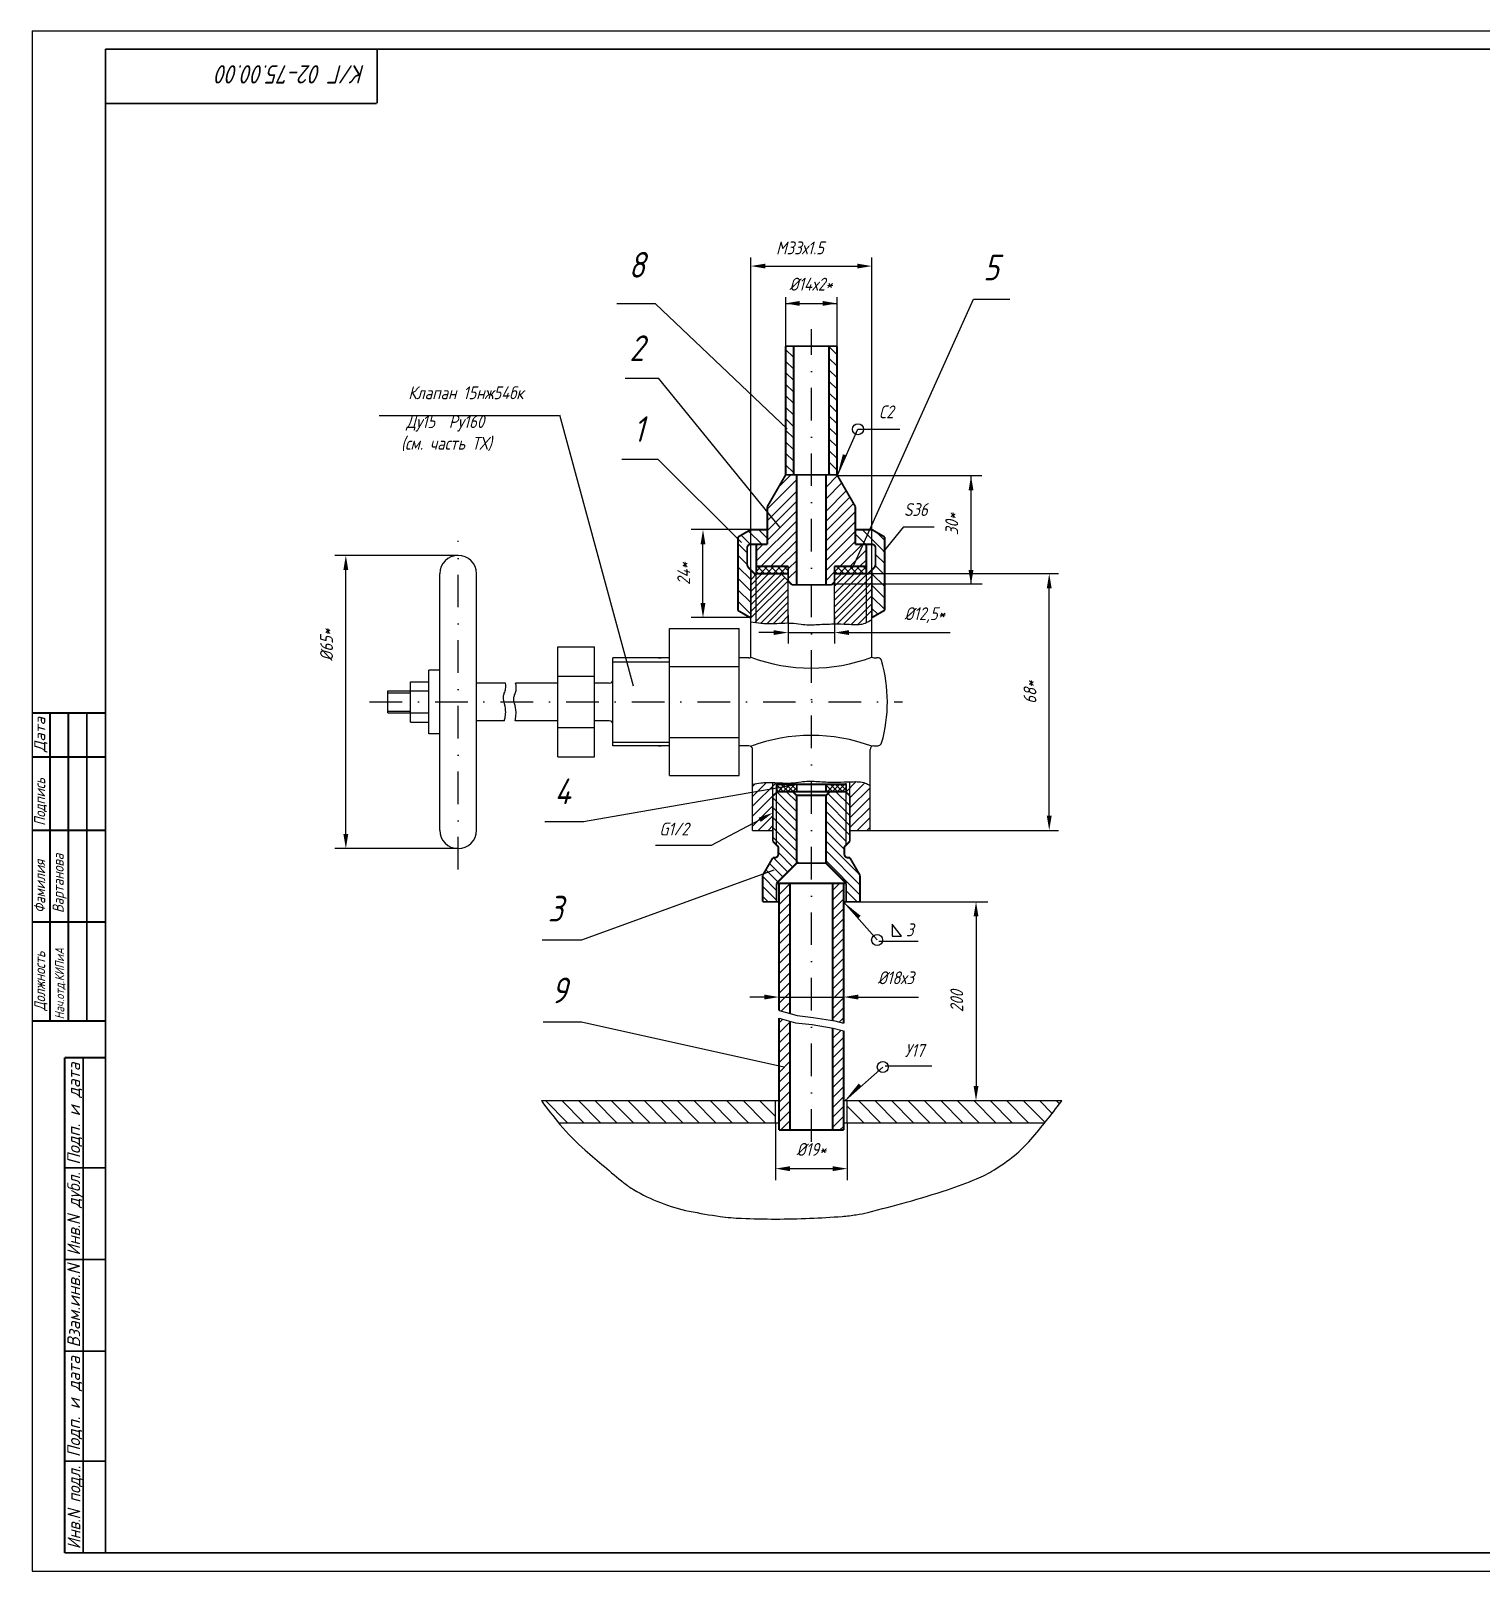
# Model space of a CAD drawing. Extents: x 10 to 1729, y 103 to 523.
# Drawn here: x 10 to 405.4, y 102.8 to 522.8 of the extents above; entities that cross this region are included whole.
import ezdxf
from ezdxf.enums import TextEntityAlignment as Align

# ---------------------------------------------------------------- set-up
doc = ezdxf.new("R2010")
doc.units = 0
doc.header["$LTSCALE"] = 0.7
doc.header["$MEASUREMENT"] = 0
doc.linetypes.add('DASHDOT', pattern=[25.4, 12.7, -6.35, 0, -6.35])
doc.layers.get('0').update_dxf_attribs({"linetype": 'CONTINUOUS'})
doc.layers.get('DEFPOINTS').update_dxf_attribs({"linetype": 'CONTINUOUS'})
doc.styles.add('ROMANC', font='romanc', dxfattribs={"width": 0.8, "oblique": 15, "height": 3.5})
doc.dimstyles.get("Standard").update_dxf_attribs({"dimtxt": 0.18, "dimasz": 0.18, "dimexe": 0.18, "dimexo": 0.0625, "dimgap": 0.09, "dimtad": 0, "dimtih": 1, "dimtoh": 1, "dimdec": 4, "dimzin": 0, "dimtxsty": 'STANDARD', "dimcen": 0.09, "dimazin": 3, "dimtfac": 1, "dimtdec": 4, "dimtofl": 0, "dimtmove": 0, "dimatfit": 3, "dimtolj": 1, "dimtzin": 0})

# ---------------------------------------------------------------- blocks, each defined once
blk = doc.blocks.new('*D15')
at = {"color": 0, "linetype": 'BYBLOCK'}
for p, q in [((236.01, 249.7), (270.83, 249.7)), ((267.65, 245.7), (267.65, 199.47)), ((231.56, 195.47), (270.83, 195.47))]:
    blk.add_line(p, q, dxfattribs=at)
for points in [[(266.99, 245.7), (268.32, 245.7), (267.65, 249.7)], [(266.99, 199.47), (268.32, 199.47), (267.65, 195.47)]]:
    blk.add_solid(points, dxfattribs=at)
at = {"layer": 'DEFPOINTS', "color": 0, "linetype": 'BYBLOCK'}
for p in [(236.01, 249.7), (231.56, 195.47), (267.65, 195.47)]:
    blk.add_point(p, dxfattribs=at)
at = {"color": 0, "linetype": 'BYBLOCK', "style": 'ROMANC', "oblique": 15, "width": 0.8}
blk.add_text('200', height=3.5, rotation=90, dxfattribs=at).set_placement((264.15, 222.58), align=Align.CENTER)
blk = doc.blocks.new('*D14')
at = {"color": 0, "linetype": 'BYBLOCK'}
for p, q in [((212.96, 189.47), (212.96, 173.75)), ((232.56, 189.47), (232.56, 173.75)), ((216.96, 176.93), (228.56, 176.93))]:
    blk.add_line(p, q, dxfattribs=at)
for points in [[(216.96, 177.59), (216.96, 176.26), (212.96, 176.93)], [(228.56, 177.59), (228.56, 176.26), (232.56, 176.93)]]:
    blk.add_solid(points, dxfattribs=at)
at = {"layer": 'DEFPOINTS', "color": 0, "linetype": 'BYBLOCK'}
for p in [(212.96, 189.47), (232.56, 189.47), (232.56, 176.93)]:
    blk.add_point(p, dxfattribs=at)
at = {"color": 0, "linetype": 'BYBLOCK', "style": 'ROMANC', "oblique": 15, "width": 0.8}
blk.add_text('%%C19*', height=3.5, dxfattribs=at).set_placement((222.76, 180.43), align=Align.CENTER)
blk = doc.blocks.new('*X13')
at = {"color": 0}
for p, q in [((213.96, 254.37), (214.29, 254.7)), ((213.96, 251.68), (216.96, 254.68)), ((228.56, 252.81), (230.45, 254.7)), ((228.56, 250.12), (231.56, 253.12)), ((213.96, 248.99), (216.96, 251.99)), ((213.96, 246.29), (216.96, 249.29)), ((228.56, 247.42), (231.56, 250.42)), ((213.96, 243.6), (216.96, 246.6)), ((213.96, 240.9), (216.96, 243.9)), ((228.56, 244.73), (231.56, 247.73)), ((228.56, 242.03), (231.56, 245.03)), ((213.96, 238.21), (216.96, 241.21)), ((228.56, 239.34), (231.56, 242.34)), ((228.56, 236.65), (231.56, 239.65)), ((213.96, 235.52), (216.96, 238.52)), ((213.96, 232.82), (216.96, 235.82)), ((228.56, 233.95), (231.56, 236.95)), ((213.96, 230.13), (216.96, 233.13)), ((228.56, 231.26), (231.56, 234.26)), ((228.56, 228.56), (231.56, 231.56)), ((213.96, 227.43), (216.96, 230.43)), ((213.96, 224.74), (216.96, 227.74)), ((228.56, 225.87), (231.56, 228.87)), ((213.96, 222.05), (216.96, 225.05)), ((228.56, 223.17), (231.56, 226.17)), ((228.56, 220.48), (231.56, 223.48)), ((214.52, 219.9), (216.96, 222.35)), ((216.61, 219.31), (216.96, 219.66)), ((228.56, 217.79), (231.56, 220.79)), ((213.96, 216.66), (214.99, 217.69)), ((213.96, 213.96), (216.96, 216.96)), ((213.96, 211.27), (216.96, 214.27)), ((228.56, 215.09), (228.71, 215.24)), ((228.56, 212.4), (230.87, 214.7)), ((230.36, 216.89), (231.56, 218.09)), ((213.96, 208.57), (216.96, 211.57)), ((228.56, 209.7), (231.56, 212.7)), ((228.56, 207.01), (231.56, 210.01)), ((213.96, 205.88), (216.96, 208.88)), ((213.96, 203.19), (216.96, 206.19)), ((228.56, 204.32), (231.56, 207.32)), ((213.96, 200.49), (216.96, 203.49)), ((228.56, 201.62), (231.56, 204.62)), ((228.56, 198.93), (231.56, 201.93)), ((213.96, 197.8), (216.96, 200.8)), ((213.96, 195.1), (216.96, 198.1)), ((228.56, 196.23), (231.56, 199.23)), ((213.96, 192.41), (216.96, 195.41)), ((228.56, 193.54), (231.56, 196.54)), ((228.56, 190.85), (231.56, 193.85)), ((213.96, 189.72), (216.96, 192.72)), ((214.41, 187.47), (216.96, 190.02)), ((228.56, 188.15), (231.56, 191.15)), ((230.57, 187.47), (231.56, 188.46))]:
    blk.add_line(p, q, dxfattribs=at)
blk = doc.blocks.new('*X0')
at = {"color": 0}
for p, q in [((1677.82, 643.29), (1678.3, 643.77)), ((1677.82, 641.5), (1679.82, 643.5)), ((1679.82, 640.68), (1677.82, 642.68)), ((1679.82, 642.48), (1678.52, 643.77)), ((1677.82, 639.7), (1679.82, 641.7)), ((1679.82, 638.88), (1677.82, 640.88)), ((1677.82, 637.91), (1679.82, 639.91)), ((1679.82, 637.09), (1677.82, 639.09)), ((1677.82, 636.11), (1679.82, 638.11)), ((1679.82, 635.29), (1677.82, 637.29)), ((1678.24, 635.07), (1677.82, 635.49)), ((1678.58, 635.07), (1679.82, 636.31)), ((1677.82, 621.74), (1678.55, 622.47)), ((1677.82, 619.94), (1679.82, 621.94)), ((1679.82, 620.92), (1678.27, 622.47)), ((1679.82, 619.13), (1677.82, 621.13)), ((1677.82, 618.15), (1679.82, 620.15)), ((1679.82, 617.33), (1677.82, 619.33)), ((1677.82, 616.35), (1679.82, 618.35)), ((1679.82, 615.53), (1677.82, 617.53)), ((1677.82, 614.56), (1679.82, 616.56)), ((1679.79, 613.77), (1677.82, 615.74)), ((1677.99, 613.77), (1677.82, 613.94)), ((1678.83, 613.77), (1679.82, 614.76))]:
    blk.add_line(p, q, dxfattribs=at)
blk = doc.blocks.new('*X16')
at = {"color": 0}
for p, q in [((217.96, 398.08), (215.76, 400.28)), ((229.76, 398.85), (227.56, 401.05)), ((217.96, 394.94), (215.76, 397.14)), ((229.76, 395.71), (227.56, 397.91)), ((217.96, 391.8), (215.76, 394)), ((217.96, 388.65), (215.76, 390.85)), ((229.76, 392.57), (227.56, 394.77)), ((229.76, 389.43), (227.56, 391.63)), ((217.96, 385.51), (215.76, 387.71)), ((229.76, 386.28), (227.56, 388.48)), ((217.96, 382.37), (215.76, 384.57)), ((229.76, 383.14), (227.56, 385.34)), ((217.96, 379.22), (215.76, 381.42)), ((217.96, 376.08), (215.76, 378.28)), ((229.76, 380), (227.56, 382.2)), ((229.76, 376.85), (227.56, 379.05)), ((217.96, 372.94), (215.76, 375.14)), ((229.76, 373.71), (227.56, 375.91)), ((217.96, 369.79), (215.76, 371.99)), ((229.76, 370.57), (227.56, 372.77)), ((229.76, 367.42), (227.56, 369.62)), ((217.96, 366.65), (215.76, 368.85)), ((227.94, 366.1), (227.56, 366.48))]:
    blk.add_line(p, q, dxfattribs=at)

msp = doc.modelspace()

# ---------------------------------------------------------------- linework, layer by layer
for p, q in [((10.33248, 522.80271), (604.33248, 522.80271)), ((10.33248, 522.80271), (10.33248, 102.80271)), ((233.86, 376.129), (266.94338, 449.649)), ((266.94338, 449.649), (276.842, 449.649)), ((180.257, 448.379), (169.757, 448.379)), ((216.132, 414.277), (180.257, 448.379)), ((172.004, 428.069), (181.10602, 428.069)), ((214.164, 387.451), (181.10602, 428.069)), ((104.926, 417.921), (153.94736, 417.921)), ((154.133, 418.102), (174.215, 344.235)), ((229.88314, 401.61887), (235.46148, 414.17368)), ((235.395, 414.152), (246.925, 414.152)), ((171.139, 406.006), (180.95406, 406.006)), ((203.688, 383.258), (180.95406, 406.006)), ((229.88944, 401.51301), (269.245, 401.51301)), ((247.901, 387.512), (242.372, 380.731)), ((247.829, 387.535), (256.229, 387.535)), ((121.475, 304.815), (121.475, 374.785)), ((131.475, 304.815), (131.475, 374.785)), ((207.842, 374.716), (206.355, 373.228)), ((207.763, 374.8), (207.513, 374.55)), ((216.463, 372.8), (214.463, 374.8)), ((229.063, 372.8), (231.063, 374.8)), ((237.763, 374.8), (238.013, 374.55)), ((184.121, 359.8), (203.121, 359.8)), ((184.121, 319.8), (184.121, 359.8)), ((203.121, 319.8), (203.121, 359.8)), ((153.689, 324.8), (153.689, 354.8)), ((163.689, 324.8), (163.689, 354.8)), ((168.689, 327.8), (168.689, 351.8)), ((184.121, 351.8), (168.689, 351.8)), ((168.689, 350.79078), (184.121, 350.79078)), ((181.083, 351.8), (181.783, 351.8)), ((184.121, 349.51), (203.121, 349.51)), ((205.763, 351.8), (203.121, 351.8)), ((239.763, 351.85478), (240.529, 351.85478)), ((113.475, 334.3), (113.475, 345.3)), ((113.475, 345.3), (118.475, 345.3)), ((118.475, 331.13), (118.475, 348.47)), ((121.475, 348.47), (118.475, 348.47)), ((139.42191, 344.93), (131.475, 344.93)), ((153.689, 344.93), (142.14525, 344.93)), ((167.689, 344.93), (163.689, 344.93)), ((107.335, 342.8), (118.475, 342.8)), ((107.335, 336.8), (107.335, 342.8)), ((107.335, 342.3), (113.475, 342.3)), ((107.335, 337.3), (113.475, 337.3)), ((107.335, 336.8), (118.475, 336.8)), ((113.475, 334.3), (118.475, 334.3)), ((139.07352, 334.67), (131.475, 334.67)), ((153.689, 334.67), (142.00884, 334.67)), ((167.689, 334.67), (163.689, 334.67)), ((121.475, 331.13), (118.475, 331.13)), ((168.689, 328.80922), (184.121, 328.80922)), ((184.121, 327.8), (168.689, 327.8)), ((181.083, 327.8), (181.783, 327.8)), ((184.121, 330.09), (203.121, 330.09)), ((205.763, 327.8), (203.121, 327.8)), ((239.763, 327.86422), (240.529, 327.86422)), ((206.763, 304.8), (206.763, 326.8)), ((238.763, 304.8), (238.763, 326.86422)), ((184.121, 319.8), (203.121, 319.8)), ((219.09399, 317.332), (160.62119, 307.092)), ((212.263, 314.332), (212.263, 317.81585)), ((213.263, 300.832), (213.263, 317.44286)), ((214.17859, 315.332), (231.15955, 315.332)), ((232.263, 300.832), (232.263, 317.67237)), ((233.263, 314.332), (233.263, 318.0533)), ((160.752, 307.092), (150.136, 307.092)), ((208.68097, 307.68756), (195.46, 300.66)), ((195.46, 300.66), (180.311, 300.66)), ((212.504, 293.915), (160.13, 274.838)), ((231.59655, 285.21296), (240.69655, 274.92066)), ((247.317, 275.926), (244.786, 279.177)), ((244.786, 279.177), (244.786, 275.926)), ((160.13, 274.838), (149.361, 274.838)), ((241.203, 274.625), (251.836, 274.625)), ((244.786, 275.926), (247.317, 275.926)), ((160.131, 252.509), (149.631, 252.509)), ((215.257, 240.267), (160.131, 252.509)), ((231.94904, 231.15755), (242.24134, 240.25755)), ((242.852, 240.598), (255.578, 240.598)), ((149.15654, 231.096), (213.963, 231.096)), ((231.563, 231.096), (291.02355, 231.096)), ((153.83835, 225.096), (213.963, 225.096)), ((231.563, 225.096), (286.43297, 225.096)), ((10.33248, 102.80271), (604.33248, 102.80271))]:
    msp.add_line(p, q)
at = {"color": 0, "linetype": 'BYBLOCK'}
for p, q in [((206.263, 373.104), (206.263, 461.025)), ((210.263, 458.656), (235.263, 458.656)), ((239.263, 373.104), (239.263, 461.025)), ((215.763, 436.8), (215.763, 450.178)), ((229.763, 436.8), (229.763, 450.178)), ((215.763, 448.471), (229.763, 448.471)), ((266.283, 372.018), (266.283, 401.51301)), ((208.36485, 386.8), (190.041, 386.8)), ((193.221, 366.8), (193.221, 382.8)), ((126.475, 379.785), (92.859, 379.785)), ((95.859, 303.815), (95.859, 375.785)), ((238.763, 374.8), (290.161, 374.8)), ((228.31422, 372.018), (269.283, 372.018)), ((287.602, 308.8), (287.602, 370.8)), ((206.263, 362.8), (190.041, 362.8)), ((216.463, 363.515), (216.463, 355.725)), ((229.063, 363.26559), (229.063, 355.725)), ((212.463, 358.725), (208.463, 358.725)), ((216.463, 358.725), (229.063, 358.725)), ((233.063, 358.725), (260.609, 358.725)), ((238.763, 304.8), (290.161, 304.8)), ((126.475, 299.815), (92.859, 299.815)), ((213.963, 255.694), (213.963, 262.53)), ((231.563, 252.22251), (231.563, 262.53)), ((209.963, 259.35), (205.963, 259.35)), ((213.963, 259.35), (231.563, 259.35)), ((235.563, 259.35), (239.563, 259.35)), ((239.563, 259.35), (251.92719, 259.35))]:
    msp.add_line(p, q, dxfattribs=at)
at = {"linetype": 'DASHDOT'}
for p, q in [((222.763, 219.901), (222.763, 441.41)), ((126.475, 294.099), (126.475, 383.72)), ((102.306, 339.8), (247.61, 339.8))]:
    msp.add_line(p, q, dxfattribs=at)
at = {"color": 0}
for p, q in [((218.763, 400.47194), (210.763, 392.47194)), ((217.14894, 401.732), (213.86977, 398.45283)), ((229.88944, 401.51301), (226.763, 398.38657)), ((231.04394, 399.51335), (226.763, 395.23242)), ((218.763, 397.27954), (210.763, 389.27954)), ((232.29694, 397.34309), (226.763, 391.80916)), ((233.28304, 395.63512), (226.763, 389.11508)), ((218.763, 394.58546), (210.763, 386.58546)), ((218.67161, 391.8), (210.763, 383.89139)), ((234.26914, 393.92714), (226.763, 386.421)), ((234.763, 391.72693), (226.763, 383.72693)), ((232.35546, 394.70754), (230.263, 392.61508)), ((209.22176, 382.8), (205.60288, 386.41888)), ((218.763, 389.19731), (207.763, 378.19731)), ((210.763, 384.40185), (208.36485, 386.8)), ((218.763, 386.50323), (209.05977, 376.8)), ((234.763, 389.03285), (226.763, 381.03285)), ((242.763, 380.68966), (236.763, 386.68966)), ((205.263, 380.47258), (202.763, 382.97258)), ((206.09319, 382.78548), (203.61024, 385.26843)), ((209.67161, 382.8), (207.763, 380.89139)), ((218.763, 383.80916), (211.75384, 376.8)), ((234.763, 386.33877), (226.763, 378.33877)), ((234.763, 383.6447), (226.763, 375.6447)), ((236.763, 382.95062), (230.61238, 376.8)), ((237.50957, 382.8), (234.763, 385.54657)), ((242.763, 383.83275), (240.52349, 386.07225)), ((205.26908, 377.32341), (202.763, 379.82949)), ((218.763, 381.11508), (214.44792, 376.8)), ((218.763, 378.421), (216.463, 376.121)), ((237.763, 381.25654), (233.30646, 376.8)), ((237.763, 378.56246), (236.00054, 376.8)), ((242.763, 377.54657), (240.263, 380.04657)), ((206.263, 373.1864), (202.763, 376.6864)), ((211.1695, 374.8), (206.263, 369.8935)), ((212.96555, 374.8), (206.263, 368.09745)), ((209.37345, 374.8), (206.263, 371.68955)), ((214.6123, 374.6507), (206.263, 366.3014)), ((218.763, 375.72693), (216.463, 373.42693)), ((229.063, 375.25062), (226.763, 372.95062)), ((234.51817, 374.8), (229.063, 369.34483)), ((232.51564, 374.8), (229.063, 371.34736)), ((236.31422, 374.8), (229.063, 367.54878)), ((238.11027, 374.8), (229.063, 365.75273)), ((239.263, 374.15668), (229.063, 363.95668)), ((242.763, 371.26039), (239.263, 374.76039)), ((242.36648, 374.8), (240.18797, 376.97851)), ((242.763, 374.40348), (242.36648, 374.8)), ((206.263, 370.04331), (202.763, 373.54331)), ((206.263, 366.90022), (202.763, 370.40022)), ((215.51033, 373.75267), (206.263, 364.50535)), ((216.40835, 372.85465), (206.263, 362.7093)), ((216.463, 370.5914), (207.38581, 361.51421)), ((239.263, 372.36063), (229.063, 362.16063)), ((239.263, 370.56458), (229.78719, 361.08877)), ((242.763, 368.1173), (239.263, 371.6173)), ((206.263, 363.75713), (202.763, 367.25713)), ((216.463, 368.7574), (208.99898, 361.29338)), ((216.463, 366.9804), (210.67655, 361.19395)), ((239.263, 368.73758), (231.56395, 361.03853)), ((239.263, 366.60458), (233.6218, 360.96338)), ((238.763, 368.26853), (238.69398, 368.19951)), ((242.763, 364.97421), (239.263, 368.47421)), ((216.463, 365.2034), (212.47316, 361.21356)), ((216.463, 363.2544), (214.49315, 361.28455)), ((239.263, 364.77758), (235.438, 360.95257)), ((240.86767, 363.72645), (239.263, 365.33112)), ((210.53137, 317.83064), (206.763, 314.06226)), ((213.18709, 317.79227), (206.763, 311.36818)), ((207.54075, 317.53409), (206.763, 316.75634)), ((213.263, 315.17411), (206.763, 308.67411)), ((215.17501, 315.332), (213.311, 317.19601)), ((213.82797, 315.332), (213.311, 315.84897)), ((218.763, 309.88406), (213.42496, 315.2221)), ((215.59665, 317.332), (213.59665, 315.332)), ((216.52205, 315.332), (214.52205, 317.332)), ((216.94369, 317.332), (214.94369, 315.332)), ((217.86908, 315.332), (215.86908, 317.332)), ((218.763, 312.57814), (216.00914, 315.332)), ((218.29073, 317.332), (216.29073, 315.332)), ((218.795, 315.75312), (217.21612, 317.332)), ((218.63776, 316.332), (217.63776, 315.332)), ((228.64539, 315.332), (226.64539, 317.332)), ((227.29835, 315.332), (226.735, 315.89535)), ((229.06703, 317.332), (227.06703, 315.332)), ((229.99243, 315.332), (227.99243, 317.332)), ((230.41407, 317.332), (228.41407, 315.332)), ((231.33947, 315.332), (229.33947, 317.332)), ((233.263, 311.54852), (229.47952, 315.332)), ((231.76111, 317.332), (229.76111, 315.332)), ((232.263, 315.75551), (230.68651, 317.332)), ((232.10815, 316.332), (231.10815, 315.332)), ((235.02199, 318.07456), (232.16039, 315.21296)), ((237.36576, 317.72425), (233.263, 313.62149)), ((238.763, 316.42742), (233.263, 310.92742)), ((212.263, 311.48003), (206.763, 305.98003)), ((218.763, 307.18998), (212.263, 313.68998)), ((218.763, 304.49591), (212.263, 310.99591)), ((233.263, 306.16037), (226.763, 312.66037)), ((233.263, 308.85445), (227.27422, 314.84322)), ((238.763, 313.73334), (233.263, 308.23334)), ((238.763, 311.03926), (233.263, 305.53926)), ((212.263, 308.78595), (208.27705, 304.8)), ((218.763, 301.80183), (212.263, 308.30183)), ((233.263, 303.46629), (226.763, 309.96629)), ((232.263, 301.77221), (226.763, 307.27221)), ((238.763, 308.34519), (235.21781, 304.8)), ((212.263, 306.09188), (210.97112, 304.8)), ((218.763, 299.10775), (212.263, 305.60775)), ((218.763, 296.41368), (212.263, 302.91368)), ((231.763, 299.57814), (226.763, 304.57814)), ((238.763, 305.65111), (237.91189, 304.8)), ((217.7068, 294.7758), (213.763, 298.7196)), ((235.92393, 292.72313), (226.763, 301.88406)), ((236.013, 289.93998), (226.763, 299.18998)), ((213.66568, 290.73468), (210.36163, 294.03874)), ((215.01272, 292.08172), (211.34773, 295.74671)), ((216.35976, 293.42876), (212.45652, 297.332)), ((236.013, 287.24591), (226.763, 296.49591)), ((213.263, 288.44329), (209.513, 292.19329)), ((213.263, 285.74922), (209.513, 289.49922)), ((210.98614, 285.332), (209.513, 286.80514)), ((235.23283, 285.332), (232.263, 288.30183)), ((232.53875, 285.332), (232.263, 285.60775)), ((156.27486, 225.096), (150.27486, 231.096)), ((160.76499, 225.096), (154.76499, 231.096)), ((165.25512, 225.096), (159.25512, 231.096)), ((169.74524, 225.096), (163.74524, 231.096)), ((174.23537, 225.096), (168.23537, 231.096)), ((178.7255, 225.096), (172.7255, 231.096)), ((183.21563, 225.096), (177.21563, 231.096)), ((187.70576, 225.096), (181.70576, 231.096)), ((192.19589, 225.096), (186.19589, 231.096)), ((196.68601, 225.096), (190.68601, 231.096)), ((201.17614, 225.096), (195.17614, 231.096)), ((205.66627, 225.096), (199.66627, 231.096)), ((210.1564, 225.096), (204.1564, 231.096)), ((212.963, 226.77953), (208.64653, 231.096)), ((241.58729, 225.096), (235.58729, 231.096)), ((246.07742, 225.096), (240.07742, 231.096)), ((250.56755, 225.096), (244.56755, 231.096)), ((255.05768, 225.096), (249.05768, 231.096)), ((259.54781, 225.096), (253.54781, 231.096)), ((264.03793, 225.096), (258.03793, 231.096)), ((268.52806, 225.096), (262.52806, 231.096)), ((273.01819, 225.096), (267.01819, 231.096)), ((277.50832, 225.096), (271.50832, 231.096)), ((281.99845, 225.096), (275.99845, 231.096)), ((286.45774, 225.12683), (280.48857, 231.096)), ((288.43515, 227.63955), (284.9787, 231.096)), ((290.36693, 230.1979), (289.46883, 231.096)), ((237.09717, 225.096), (232.563, 229.63017))]:
    msp.add_line(p, q, dxfattribs=at)
at = {"linetype": 'CONTINUOUS'}
for p, q in [((207.763, 361.45826), (207.763, 376.801)), ((207.763, 374.8), (216.463, 374.8)), ((216.463, 361.338), (216.463, 374.8)), ((229.063, 374.8), (238.763, 374.8)), ((229.063, 374.8), (238.763, 374.8)), ((237.763, 361.48344), (237.763, 374.598)), ((229.063, 361.08859), (229.063, 372.018)), ((206.1059, 362.8), (206.263, 362.8)), ((206.263, 351.93397), (206.263, 362.7093)), ((239.263, 351.98876), (239.263, 362.8)), ((153.689, 354.8), (163.689, 354.8)), ((153.689, 346.8), (163.689, 346.8)), ((153.689, 332.8), (163.689, 332.8)), ((153.689, 324.8), (163.689, 324.8)), ((206.763, 304.8), (212.263, 304.8)), ((233.263, 304.8), (238.763, 304.8)), ((212.963, 225.096), (212.963, 231.096)), ((232.563, 225.096), (232.563, 231.096))]:
    msp.add_line(p, q, dxfattribs=at)
for points, const_width in [([(30.33248, 517.80271), (599.33248, 517.80271)], 0.5), ([(30.33248, 517.80271), (30.33248, 107.80271)], 0.5), ([(104.41699, 503.002), (104.41699, 518.002)], 0.5), ([(104.31299, 503.002), (30.13648, 503.002)], 0.5), ([(215.763, 401.732), (210.763, 393.07175)], 0.5), ([(229.763, 401.732), (234.763, 393.07175)], 0.5), ([(206.263, 386.8), (202.763, 384.77927)], 0.5), ([(239.263, 386.8), (242.763, 384.77927)], 0.5), ([(205.73163, 376.33137), (207.763, 374.3)], 0.5), ([(239.79437, 376.33137), (238.013, 374.55)], 0.5), ([(216.463, 372.732), (217.463, 371.732)], 0.5), ([(229.063, 372.48078), (228.31422, 371.732)], 0.5), ([(206.263, 362.7093), (202.763, 364.73002)], 0.5), ([(239.263, 362.8), (242.763, 364.82073)], 0.5), ([(10.239, 336.80271), (30.239, 336.80271)], 0.5), ([(15.239, 252.80271), (15.239, 336.80271)], 0.5), ([(20.239, 252.80271), (20.239, 336.80271)], 0.5), ([(25.239, 252.80271), (25.239, 336.80271)], 0.5), ([(10.239, 324.80271), (30.239, 324.80271)], 0.5), ([(212.36799, 314.30474), (213.55159, 315.332)], 0.5), ([(213.263, 317.332), (232.263, 317.332)], 0.5), ([(213.311, 315.332), (213.311, 317.332)], 0.5), ([(213.311, 315.332), (232.01955, 315.332)], 0.5), ([(218.763, 314.332), (217.763, 315.332)], 0.5), ([(218.795, 315.332), (218.795, 317.332)], 0.5), ([(226.735, 315.332), (226.735, 317.332)], 0.5), ([(226.763, 314.332), (227.763, 315.332)], 0.5), ([(233.24512, 314.29609), (232.01955, 315.332)], 0.5), ([(232.264, 315.332), (232.264, 317.332)], 0.5), ([(232.266, 315.332), (232.266, 316.332)], 0.5), ([(212.263, 301.832), (212.263, 314.343)], 0.5), ([(218.763, 314.332), (222.753, 314.332)], 0.5), ([(226.763, 314.332), (222.773, 314.332)], 0.5), ([(233.263, 301.832), (233.263, 314.286)], 0.5), ([(10.239, 304.80271), (30.239, 304.80271)], 0.5), ([(213.61655, 300.47845), (212.263, 301.832)], 0.5), ([(231.90945, 300.47845), (233.263, 301.832)], 0.5), ([(212.263, 297.332), (209.513, 292.56886)], 0.5), ([(212.263, 297.332), (212.763, 297.332)], 0.5), ([(213.263, 290.332), (219.16061, 296.22961)], 0.5), ([(218.763, 295.832), (226.844, 295.832)], 0.5), ([(232.263, 290.332), (226.763, 295.832)], 0.5), ([(232.763, 297.332), (233.263, 297.332)], 0.5), ([(233.263, 297.332), (236.013, 292.56886)], 0.5), ([(213.263, 290.332), (232.263, 290.332)], 0.5), ([(209.513, 285.332), (213.963, 285.332)], 0.5), ([(231.563, 285.332), (236.013, 285.332)], 0.5), ([(10.239, 279.80271), (30.239, 279.80271)], 0.5), ([(10.239, 252.80271), (30.239, 252.80271)], 0.5), ([(19.239, 107.80271), (19.239, 242.80271)], 0.5), ([(19.239, 242.80271), (30.239, 242.80271)], 0.5), ([(24.239, 107.80271), (24.239, 242.80271)], 0.5), ([(213.963, 223.096), (231.563, 223.096)], 0.6), ([(19.239, 212.80271), (30.239, 212.80271)], 0.5), ([(19.239, 187.80271), (30.239, 187.80271)], 0.5), ([(19.239, 162.80271), (30.239, 162.80271)], 0.5), ([(19.239, 132.80271), (30.239, 132.80271)], 0.5), ([(19.239, 107.80271), (599.33248, 107.80271)], 0.5)]:
    msp.add_lwpolyline(points, dxfattribs=dict(const_width=const_width))
at = {"linetype": 'CONTINUOUS', "const_width": 0.5}
for points in [[(215.763, 401.732), (215.763, 436.8)], [(217.963, 401.732), (217.963, 436.8)], [(227.563, 401.732), (227.563, 436.8)], [(229.763, 401.732), (229.763, 436.8)], [(215.763, 401.732), (229.763, 401.732)], [(218.763, 371.732), (218.763, 401.732)], [(226.763, 371.732), (226.763, 401.732)], [(210.763, 382.8), (210.763, 393.07175)], [(234.763, 382.8), (234.763, 393.07175)], [(206.263, 386.8), (210.763, 386.8)], [(234.763, 386.8), (239.263, 386.8)], [(202.763, 364.73002), (202.763, 384.77927)], [(206.263, 382.8), (210.763, 382.8)], [(207.763, 374.8), (207.763, 382.8)], [(234.763, 382.8), (239.263, 382.8)], [(237.763, 374.8), (237.763, 382.8)], [(242.763, 364.82073), (242.763, 384.77927)], [(205.263, 377.46274), (205.263, 381.8)], [(240.263, 377.46274), (240.263, 381.8)], [(206.263, 362.7093), (206.263, 375.8)], [(207.763, 376.8), (216.463, 376.8)], [(207.763, 374.8), (216.463, 374.8)], [(216.463, 372.732), (216.463, 376.8)], [(229.063, 372.018), (229.063, 376.8)], [(229.063, 376.8), (237.763, 376.8)], [(229.063, 374.8), (237.763, 374.8)], [(239.263, 362.775), (239.263, 375.8)], [(217.463, 371.732), (228.31422, 371.732)], [(218.763, 295.832), (218.763, 314.332)], [(226.763, 295.832), (226.763, 314.332)], [(213.763, 298.332), (213.763, 300.12489)], [(231.763, 298.332), (231.763, 300.12489)], [(209.513, 285.332), (209.513, 292.56886)], [(213.263, 285.332), (213.263, 290.332)], [(213.963, 255.694), (213.963, 290.332)], [(216.963, 254.83773), (216.963, 290.332)], [(228.563, 252.92333), (228.563, 290.332)], [(231.563, 252.22251), (231.563, 290.332)], [(232.263, 285.332), (232.263, 290.332)], [(236.013, 285.332), (236.013, 292.56886)], [(213.963, 223.096), (213.963, 253.61413)], [(216.963, 223.096), (216.963, 252.75786)], [(228.563, 223.096), (228.563, 250.89575)], [(231.563, 223.096), (231.563, 250.16106)]]:
    msp.add_lwpolyline(points, dxfattribs=at)
at = {"color": 0, "linetype": 'BYBLOCK', "const_width": 0.5}
msp.add_lwpolyline([(215.763, 436.8), (229.763, 436.8)], dxfattribs=at)
for points, format in [([(229.88314, 401.61887, 0, 1, 0), (231.82275, 407.19093, 1, 1, 0)], "xyseb"), ([(206.263, 361.69643, 0.012435088), (209.00188, 361.29303, 0.030036469), (210.615, 361.194, 0.01379802), (214.96464, 361.30858, -0.026226018), (217.255, 361.312, -0.028310418), (219.95682, 361.02028, 0.037564622), (221.998, 360.838, 0.018985559), (224.00716, 360.88622, -0.008914502), (228.282, 361.075, -0.019358492), (231.67762, 361.03286, 0.016130036), (235.752, 360.956, 0.103314017), (237.43376, 361.33082, 0.025158441), (239.263, 362.2727)], "xyb"), ([(139.07352, 334.67, 0.020043986), (139.32155, 335.76338, 0.060125913), (139.429, 337.47, 0.062298737), (138.99332, 339.84181, -0.100606136), (138.835, 341.336, -0.079078029), (139.06295, 342.2184, 0.057291759), (139.429, 343.418, 0.090584023), (139.43052, 344.88349, 0.00172316), (139.42191, 344.93)], "xyb"), ([(142.00884, 334.67, 0.011822288), (142.14455, 335.31738, 0.060125913), (142.252, 337.024, 0.062298737), (141.81632, 339.39581, -0.100606136), (141.658, 340.89, -0.079078029), (141.88595, 341.7724, 0.057291759), (142.252, 342.972, 0.090584023), (142.25352, 344.43749, 0.018375794), (142.14525, 344.93)], "xyb"), ([(206.763, 317.41262, -0.010157751), (209.00188, 317.73197, -0.030036469), (210.615, 317.831, -0.01379802), (214.96464, 317.71642, 0.026226018), (217.255, 317.713, 0.028310418), (219.95682, 318.00472, -0.037564622), (221.998, 318.187, -0.018985559), (224.00716, 318.13878, 0.008914502), (228.282, 317.95, 0.019358492), (231.67762, 317.99214, -0.016130036), (235.752, 318.069, -0.103314017), (237.43376, 317.69418, -0.018146955), (238.763, 317.03316)], "xyb"), ([(231.59655, 285.21296, 0, 1, 0), (235.85817, 281.13268, 1, 1, 0)], "xyseb"), ([(231.94904, 231.15755, 0, 1, 0), (236.02932, 235.41917, 1, 1, 0)], "xyseb"), ([(149.15654, 231.096, 0.016357486), (154.22722, 224.62991, 0.038808589), (161.109, 217.608, 0.008622395), (171.64073, 208.72547, 0.036297658), (174.325, 206.846, 0.042331352), (181.61984, 203.28911, 0.041836757), (189.499, 200.977, 0.01620313), (197.92528, 199.53573, 0.023923378), (203.694, 199.02, 0.010332004), (213.0326, 198.82701, 0.010418109), (222.294, 199.02, 0.008757438), (231.1493, 199.54472, 0.019940355), (235.02, 199.998, 0.022092681), (238.16173, 200.63692, 0.006480258), (248.726, 203.422, 0.012709259), (259.84794, 206.8155, 0.017386714), (267.815, 209.781, 0.040739363), (272.57434, 212.21378, 0.032123519), (278.095, 216.14, 0.043524519), (282.59135, 220.49485, 0.020609836), (290.821, 230.815, 0.003701695), (291.02355, 231.096, 0.014049006)], "xyb")]:
    msp.add_lwpolyline(points, format=format)
at = {"linetype": 'CONTINUOUS', "const_width": 0.5}
for points in [[(206.263, 382.8, 0.414213562), (205.263, 381.8, 0.414213562)], [(240.263, 381.8, 0.414213562), (239.263, 382.8, 0.414213562)]]:
    msp.add_lwpolyline(points, format="xyb", dxfattribs=at)
at = {"const_width": 0.5}
for points in [[(205.263, 377.46274, 0.198912367), (205.73163, 376.33137, 0.198912367)], [(239.79437, 376.33137, 0.198912367), (240.263, 377.46274, 0.198912367)], [(212.763, 297.332, 0.414213562), (213.763, 298.332, 0.414213562)], [(213.763, 300.12489, 0.198912367), (213.61655, 300.47845, 0.198912367)], [(231.90945, 300.47845, 0.198912367), (231.763, 300.12489, 0.198912367)], [(231.763, 298.332, 0.414213562), (232.763, 297.332, 0.414213562)]]:
    msp.add_lwpolyline(points, format="xyb", dxfattribs=at)
for points in [[(213.963, 255.694), (218.868, 254.294), (223.273, 253.805), (229.147, 252.826), (231.563, 252.22251)], [(213.963, 253.61413), (218.4805, 252.32473), (222.99806, 251.82324), (228.73961, 250.86631), (231.563, 250.16106)]]:
    msp.add_lwpolyline(points)
for centre in [(235.46148, 414.17368), (240.69655, 274.92066), (242.24134, 240.25755)]:
    msp.add_circle(centre, 1.5)
for centre, radius, start, end in [((126.475, 374.785), 5, 0, 180), ((205.763, 352.8), 1, 270, 300), ((222.763, 396.43598), 47.38801, 249.6233931, 290.3439067), ((239.763, 352.85478), 1, 240, 270), ((240.529, 348.85478), 3, 79.2546456, 90), ((240.90189, 350.81971), 1, 16.3009077, 79.2546456), ((203.076, 339.758), 40.41014, 344.0258348, 16.3009077), ((167.689, 345.93), 1, 270, 0), ((167.689, 333.67), 1, 0, 90), ((205.763, 326.8), 1, 0, 90), ((222.763, 283.29402), 47.38801, 69.6416083, 110.4485879), ((239.763, 326.86422), 1, 90, 180), ((240.529, 330.86422), 3, 270, 282.5726678), ((240.96436, 328.91218), 1, 282.5726678, 344.0258348), ((126.475, 304.815), 5, 180, 0)]:
    msp.add_arc(centre, radius, start, end)
at = {"color": 0, "linetype": 'BYBLOCK'}
for points in [[(210.263, 457.98933), (210.263, 459.32267), (206.263, 458.656)], [(235.263, 457.98933), (235.263, 459.32267), (239.263, 458.656)], [(219.6, 449.13767), (219.6, 447.80433), (215.6, 448.471)], [(225.812, 449.13767), (225.812, 447.80433), (229.812, 448.471)], [(265.61633, 397.466), (266.94967, 397.466), (266.283, 401.466)], [(192.55433, 382.8), (193.88767, 382.8), (193.221, 386.8)], [(95.19233, 375.785), (96.52567, 375.785), (95.859, 379.785)], [(265.61633, 375.759), (266.94967, 375.759), (266.283, 371.759)], [(286.93533, 370.8), (288.26867, 370.8), (287.602, 374.8)], [(192.55433, 366.8), (193.88767, 366.8), (193.221, 362.8)], [(212.463, 358.05833), (212.463, 359.39167), (216.463, 358.725)], [(233.063, 358.05833), (233.063, 359.39167), (229.063, 358.725)], [(286.93533, 308.8), (288.26867, 308.8), (287.602, 304.8)], [(95.19233, 303.815), (96.52567, 303.815), (95.859, 299.815)], [(209.963, 260.01667), (209.963, 258.68333), (213.963, 259.35)], [(235.563, 260.01667), (235.563, 258.68333), (231.563, 259.35)]]:
    msp.add_solid(points, dxfattribs=at)
msp.add_solid([(208.36806, 308.27623), (208.99388, 307.09889), (212.213, 309.565)])
at = {"layer": 'DEFPOINTS', "color": 0, "linetype": 'BYBLOCK'}
for p in [(229.563, 457.869), (229.763, 448.471), (215.763, 436.8), (229.763, 436.8), (229.563, 415.1564), (266.283, 396.8), (193.221, 386.8), (208.36485, 386.8), (95.859, 379.785), (126.475, 379.785), (206.263, 375.8), (238.763, 374.8), (239.263, 375.8), (257.158, 374.8), (206.263, 362.8), (216.463, 363.515), (229.063, 363.26559), (229.063, 358.725), (107.335, 339.8), (214.06304, 315.23171), (214.06304, 315.23171), (231.30505, 315.20902), (231.30505, 315.20902), (238.763, 304.8), (126.475, 299.815), (231.563, 259.35), (213.963, 255.694), (231.563, 252.22251)]:
    msp.add_point(p, dxfattribs=at)

# ---------------------------------------------------------------- block references
for name in ['*X16', '*X13']:
    msp.add_blockref(name, (0, 35.631))
at = {"rotation": 90}
msp.add_blockref('*X0', (851.535, -1303.019), dxfattribs=at)

# ---------------------------------------------------------------- texts
at = {"style": 'ROMANC', "oblique": 15, "width": 0.8}
for s, height, rotation, p in [('К/Г 02-75.00.00', 5, 180, (101.14299, 513.43)), ('Подпись', 3, 90, (13.92116, 306.03705)), ('Вартанова', 3, 90, (18.94816, 282.25857)), ('Фамилия', 3, 90, (13.92116, 282.25857)), ('Должность', 3, 90, (13.92116, 255.63157)), ('Нач.отд.КИПиА', 2.5, 90, (19.08816, 253.26757))]:
    msp.add_text(s, height=height, rotation=rotation, dxfattribs=at).set_placement(p)
at = {"color": 0, "linetype": 'BYBLOCK', "style": 'ROMANC', "oblique": 15, "width": 0.8}
for s, height, p in [('8', 7, (175.158, 455.504)), ('М33х1.5', 3.5, (219.666, 461.856)), ('5', 7, (271.752, 454.772)), ('%%C14х2*', 3.5, (222.6341, 451.971)), ('2', 7, (175.158, 432.769)), ('Клапан 15нж54бк', 3.5, (128.601, 422.359)), (' С2', 3.5, (242.25909, 417.155)), ('Ду15  Ру160 ', 3.5, (123.876, 414.495)), ('1', 7, (175.692, 410.705)), ('(см. часть ТХ)', 3.5, (123.274, 408.578)), ('S36', 3.5, (251.238, 390.522)), ('%%C12,5*', 3.5, (253.6481, 362.132)), ('4', 7, (154.914, 311.946)), ('G1/2', 3.5, (185.32276, 303.411)), ('3', 7, (152.976, 279.939)), ('9', 7, (153.969, 257.652)), ('%%C18х3', 3.5, (245.79509, 262.85)), ('У17', 3.5, (250.87309, 243.027))]:
    msp.add_text(s, height=height, dxfattribs=at).set_placement(p, align=Align.CENTER)
for s, p in [('30*', (262.783, 388.305)), ('24*', (189.721, 374.8)), ('%%C65*', (92.359, 355.357)), ('68*', (284.102, 342.438))]:
    msp.add_text(s, height=3.5, rotation=90, dxfattribs=at).set_placement(p, align=Align.CENTER)
at = {"style": 'ROMANC', "oblique": 15}
for s, height, width, p, p2 in [('Дата', 3, 0.719602, (13.92116, 326.13845), (13.92116, 335.69887)), ('Подп. и дата', 3.5, 0.704587, (23.4329, 213.61482), (23.4329, 241.44599)), ('Инв.N дубл.', 3.5, 0.712374, (23.4329, 188.876), (23.4329, 211.55325)), ('Взам.инв.N', 3.5, 0.786494, (23.4329, 163.79359), (23.4329, 186.47084)), ('Подп. и дата', 3.5, 0.695888, (23.4329, 133.90085), (23.4329, 161.38843)), ('Инв.N подл.', 3.5, 0.704992, (23.49436, 108.81844), (23.49436, 131.49569))]:
    msp.add_text(s, height=height, rotation=90, dxfattribs=dict(at, width=width)).set_placement(p, p2, align=Align.FIT)
at = {"style": 'ROMANC', "oblique": 15, "width": 0.8}
msp.add_text('3', height=3.5, dxfattribs=at).set_placement((248.582, 275.926))

# ---------------------------------------------------------------- dimensions: what is measured, and where the dimension line sits
dim = msp.add_linear_dim(base=(267.654, 231.096), p1=(236.013, 285.332), p2=(231.563, 231.096), angle=90, text='200', dimstyle='Standard')
dim.commit()
dim.dimension.update_dxf_attribs({"geometry": '*D15', "text_midpoint": (264.154, 258.214), "insert": (0, 35.631)})
dim = msp.add_linear_dim(base=(232.563, 212.556), p1=(212.963, 225.096), p2=(232.563, 225.096), text='%%C19*', dimstyle='Standard')
dim.commit()
dim.dimension.update_dxf_attribs({"geometry": '*D14', "text_midpoint": (222.763, 216.056), "insert": (0, 35.631)})

doc.saveas('drawing.dxf')
